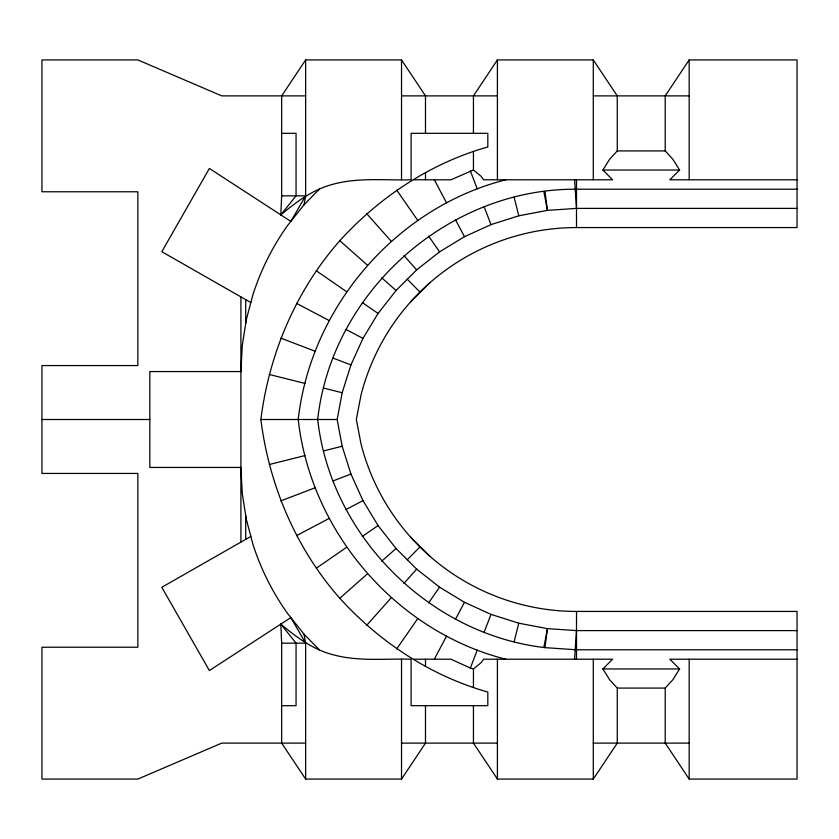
<?xml version="1.0" encoding="UTF-8"?>
<svg xmlns="http://www.w3.org/2000/svg" width="839" height="839" viewBox="0 0 839 839"><rect width="100%" height="100%" fill="white"/><g stroke="black" fill="none" stroke-linecap="round" stroke-linejoin="round"><path stroke-width="1.26" d="M425.488 705.683L425.488 743.113L401.524 779.074L305.637 779.074L281.663 743.113L281.663 643.156L280.813 624.111C296.796 637.546 313.88 650.173 334.541 655.133C359.553 661.635 385.604 658.468 411.11 659.213L411.11 705.683L487.816 705.683L487.816 692.039C430.732 675.93 379.543 642.034 339.805 598.28C295.894 548.444 269.13 485.204 260.856 419.5C269.13 353.796 295.894 290.556 339.805 240.72C379.543 196.966 430.732 163.07 487.816 146.961L487.816 133.317L411.11 133.317L411.11 179.787C385.604 180.532 359.553 177.365 334.541 183.867C313.88 188.827 296.796 201.454 280.813 214.889L281.663 195.844L281.663 95.887L305.637 59.926L401.524 59.926L425.488 95.887L425.488 133.317M574.568 659.213L576.508 630.603L797.05 630.603M797.05 189.215L576.508 189.215C448.057 188.335 331.793 291.836 317.687 419.5C330.744 535.586 428.918 634.211 544.983 647.645L547.427 628.631L576.508 630.603M319.523 650.005L304.033 634.2L287.829 613.833A251.836 251.836 0 0 1 252.927 544.312L246.278 519.142L242.261 493.437L240.908 467.438L149.824 467.438L149.824 371.562L240.908 371.562L242.261 345.563L246.278 319.858L252.927 294.688A251.836 251.836 0 0 1 287.829 225.167L304.033 204.8L305.637 195.844L305.637 59.926M505.77 179.787C395.987 207.611 310.766 307.21 298.223 419.5C310.766 531.79 395.987 631.389 505.77 659.213M543.861 647.435L547.427 628.631L518.785 623.199L491.004 614.379L464.47 602.308L439.563 587.153L416.647 569.125L396.06 548.496L378.074 525.55L362.962 500.61L350.943 474.056L342.176 446.254L337.152 419.5L342.176 392.746L350.943 364.944L362.962 338.39L378.074 313.45L396.06 290.504L416.647 269.875L439.563 251.847L464.47 236.692L491.004 224.621L518.785 215.801L547.427 210.369L576.508 208.397L797.05 208.397M514.097 641.783L518.785 623.199M473.437 705.683L473.437 743.113L497.412 779.074L593.288 779.074L617.263 743.113L617.263 688.074L609.68 679.831L602.884 668.956L612.627 659.213L483.621 659.213L481.02 662.758L473.437 669.008L470.364 668.033L477.234 650.162M484.124 632.27L491.004 614.379M434.34 659.213L446.526 636.182M455.493 619.245L464.47 602.308M473.437 151.523L473.437 169.992L481.02 176.242L483.621 179.787L612.627 179.787L602.884 170.044L609.68 159.169L617.263 150.926L617.263 95.887L593.288 59.926L497.412 59.926L473.437 95.887L473.437 133.317M797.05 659.213L669.847 659.213L679.59 668.956L672.784 679.831L665.212 688.074L665.212 743.113L689.176 779.074L797.05 779.074L797.05 611.432L576.508 611.432A222.377 222.377 0 0 1 360.99 443.831L356.334 419.5L360.99 395.169A222.377 222.377 0 0 1 576.508 227.568L797.05 227.568L797.05 59.926L689.176 59.926L665.212 95.887L665.212 150.926L672.784 159.169L679.59 170.044L669.847 179.787L797.05 179.787M396.732 648.862L417.707 618.647M428.635 602.895L439.563 587.153M280.813 214.889L296.052 195.844L296.052 133.317L281.663 133.317M366.758 625.275L391.194 597.777M403.926 583.451L416.647 569.125M304.033 204.8L319.523 188.995M407.282 559.739L420.224 546.682M410.743 301.715L429.704 282.911M339.805 598.28L367.356 573.897M381.703 561.197L396.06 548.496M316.282 568.255L346.538 547.343M362.312 536.446L378.074 525.55M250.84 536.425L161.812 587.3L209.383 670.55L290.829 617.598L305.637 643.156L305.637 779.074M296.513 535.639L329.056 518.492M346.014 509.556L362.962 500.61M473.437 169.992L450.994 179.787L413.742 179.787M280.782 500.893L315.139 487.753M333.041 480.904L350.943 474.056M269.309 464.512L304.997 455.567M323.581 450.91L342.176 446.254M305.637 95.887L221.737 95.887L137.837 59.926L41.95 59.926L41.95 191.774L137.837 191.774L137.837 365.563L41.95 365.563L41.95 473.437L137.837 473.437L137.837 647.226L41.95 647.226L41.95 779.074L137.837 779.074L221.737 743.113L305.637 743.113M401.524 95.887L497.412 95.887M593.288 95.887L689.176 95.887M617.263 150.926L665.212 150.926M602.884 170.044L679.59 170.044M281.663 195.844L305.637 195.844L290.829 221.402L209.383 168.45L161.812 251.7L250.84 302.575M41.95 419.5L149.824 419.5M260.856 419.5L337.152 419.5M281.663 643.156L305.637 643.156L304.033 634.2M797.05 649.785L576.508 649.785L544.983 647.645M413.742 659.213L450.994 659.213L470.364 668.033M602.884 668.956L679.59 668.956M617.263 688.074L665.212 688.074M281.663 705.683L296.052 705.683L296.052 643.156L280.813 624.111M401.524 743.113L497.412 743.113M593.288 743.113L689.176 743.113M269.309 374.488L304.997 383.433M323.581 388.09L342.176 392.746M280.782 338.107L315.139 351.247M333.041 358.096L350.943 364.944M296.513 303.361L329.056 320.508M346.014 329.444L362.962 338.39M316.282 270.745L346.538 291.657M362.312 302.554L378.074 313.45M339.805 240.72L367.356 265.103M381.703 277.803L396.06 290.504M410.743 537.285L429.704 556.089M407.282 279.261L420.224 292.318M366.758 213.725L391.194 241.223M403.926 255.549L416.647 269.875M396.732 190.138L417.707 220.353M428.635 236.105L439.563 251.847M434.34 179.787L446.526 202.818M455.493 219.755L464.47 236.692M470.364 170.967L477.234 188.838M484.124 206.73L491.004 224.621M514.097 197.217L518.785 215.801M543.861 191.565L547.427 210.369L544.983 191.355M574.568 179.787L576.508 208.397M689.176 59.926L689.176 179.787M689.176 659.213L689.176 779.074M593.288 59.926L593.288 179.787M593.288 659.213L593.288 779.074M576.508 179.787L576.508 227.568M576.508 611.432L576.508 659.213M497.412 59.926L497.412 179.787M497.412 659.213L497.412 779.074M473.437 669.008L473.437 687.477M425.488 172.635L425.488 179.787M425.488 659.213L425.488 666.365M401.524 59.926L401.524 179.787M401.524 659.213L401.524 779.074M245.712 299.638L245.712 323.497M245.712 515.503L245.712 539.362M240.908 296.901L240.908 542.099"/></g></svg>
